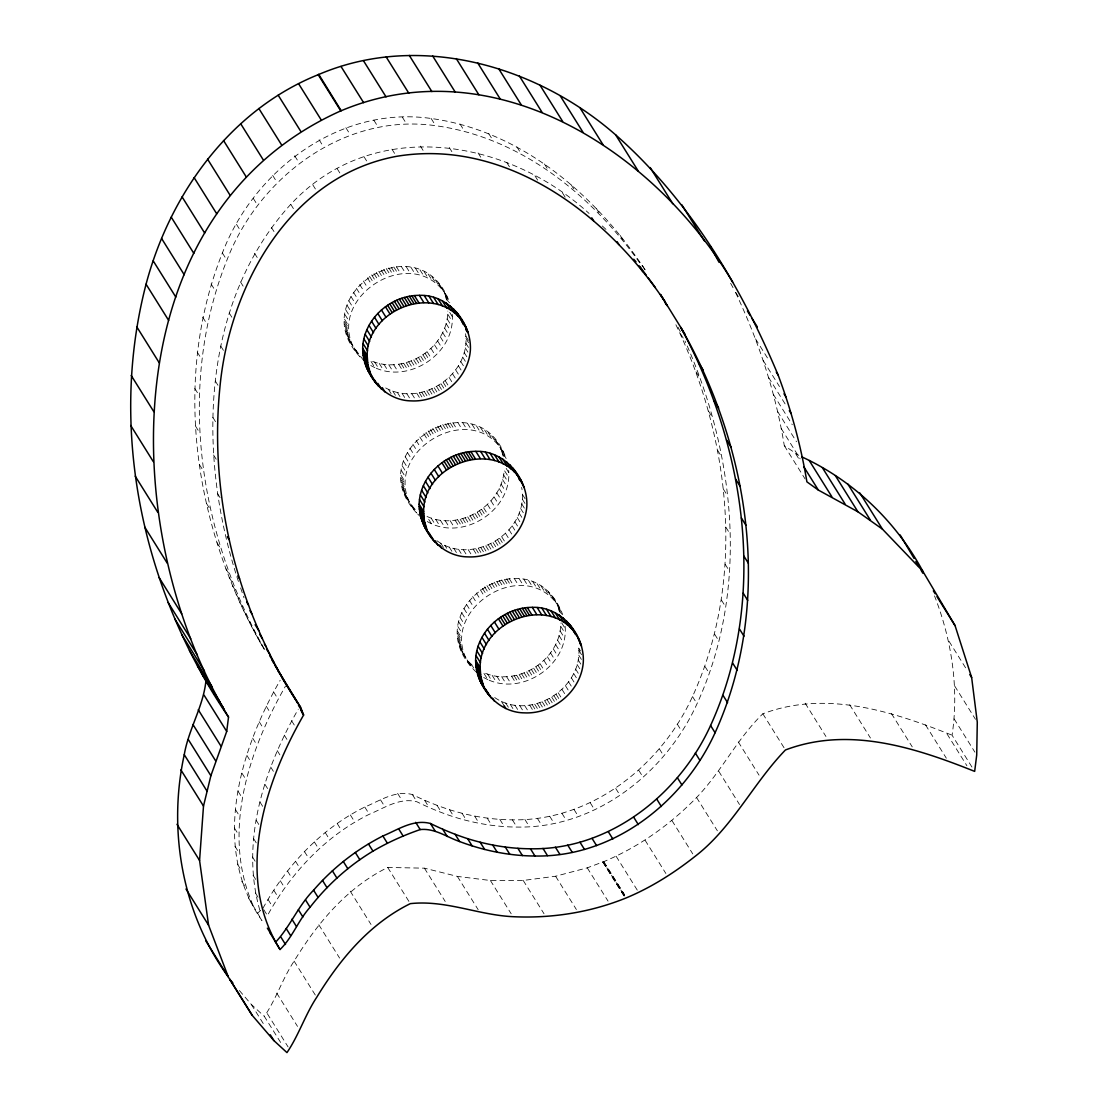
<?xml version="1.0" encoding="UTF-8"?>
<svg xmlns="http://www.w3.org/2000/svg" width="1108" height="1108" viewBox="0 0 1108 1108"><rect width="100%" height="100%" fill="white"/><g stroke="black" fill="none" stroke-linecap="round" stroke-linejoin="round"><path stroke-width="0.75" stroke-dasharray="5 3.75" d="M262.915 908.325C286.321 865.791 320.946 828.729 364.781 807.04C379.989 800.752 395.182 790.018 412.356 794.533C424.364 800.475 436.787 805.585 449.543 809.713C469.861 816.07 491.066 819.698 512.367 819.837C590.841 821.333 660.853 766.113 692.5 696.544C746.543 578.334 730.601 437.66 675.063 323.024M263.829 909.765L267.443 915.554C290.836 873.021 325.461 835.972 369.31 814.269C384.504 807.981 399.711 797.248 416.871 801.763C428.893 807.718 441.303 812.829 454.058 816.956C474.39 823.299 495.581 826.928 516.896 827.067C595.356 828.562 665.382 773.342 697.015 703.788C749.659 589.276 735.504 453.74 685.063 341.07M971.951 767.055L952.077 735.213C959.154 688.193 951.703 639.981 934.529 595.896M452.216 314.381C455.554 353.036 409.752 383.936 374.878 367.634L370.363 360.405C403.963 375.972 447.867 348.189 447.84 311.071M385.709 387.952C421.359 407.744 471.163 374.379 465.595 333.73M427.245 521.522C462.105 542.2 512.284 510.774 508.683 470.374M436.954 540.746C471.288 566.036 526.148 534.264 522.242 492.077M565.149 626.366C568.473 665.022 522.699 695.907 487.825 679.62L483.31 672.376C516.91 687.943 560.8 660.16 560.773 623.056M494.708 697.555C529.984 721.973 584.484 688.137 578.528 645.715M248.386 897.771L261.959 920.554C210.769 847.772 239.453 750.905 280.185 680.27M252.901 905.001C221.434 832.939 248.414 750.628 285.532 686.06M259.826 910.222C240.104 841.748 264.064 768.952 298.26 709.217M264.3 649.454C195.119 531.577 171.02 381.9 222.389 252.956C254.3 169.884 339.768 105.385 431.151 118.487C522.367 130.979 597.184 196.379 645.978 271.252M259.937 641.961L264.452 649.205C198.831 532.602 176.504 386.387 226.905 260.2C258.815 177.128 344.283 112.628 435.666 125.716C521.591 137.406 593.486 196.573 641.851 265.878M238.414 581.437C197.653 458.2 199.135 305.129 290.753 204.343C372.814 116.049 506.73 137.96 589.054 213.456M350.183 342.178L360.114 356.928C301.93 295.559 418.395 222.043 448.837 300.503L444.322 293.274M357.219 353.341C320.711 300.448 410.431 241.17 445.596 294.202M406.65 498.171L416.58 512.921C357.704 449.876 477.853 377.454 506.245 458.698L499.846 447.05M413.686 509.334C375.751 454.128 473.088 394.891 504.362 454.28M476.301 672.14C411.013 609.871 531.175 530.995 562.712 614.705M470.166 665.326C433.657 612.433 523.364 553.169 558.515 606.187M431.344 523.627L426.829 516.383C459.46 531.411 501.758 505.927 504.223 470.221L508.738 477.451M280.629 1042.462L264.355 1016.41C275.975 999.471 282.582 978.558 294.105 961.121C317.442 922.978 346.915 887.55 387.703 867.453L424.419 868.173L457.382 876.4L490.401 880.5L523.211 880.458L555.593 876.234L587.254 867.841L603.888 861.595C638.845 846.955 670.188 824.643 696.572 797.525C721.447 771.68 737 738.828 762.844 713.787C826.139 689.827 892.411 711.364 952.077 735.213M257.444 913.324L260.726 910.319M738.357 296.57L734.742 290.781C758.163 339.865 775.614 391.886 784.284 445.638L798.757 455.36M370.778 365.529L374.878 367.634M483.711 677.514L487.825 679.62M463.13 654.163L468.532 661.67L474.155 666.822M239.37 990.51L251.308 1004.416L264.355 1016.41M602.323 225.963L605.951 229.384M355.599 349.699L363.355 360.169M412.065 505.677L417.107 511.813M417.661 514.001L419.821 516.162M949.044 641.31L967.132 670.257M755.518 338.84L769.077 360.557M763.218 360.529L779.492 386.581M768.536 377.371L785.71 404.877M773.301 394.323L792.275 424.724M954.694 686.004L975.483 719.3M777.511 411.359L796.5 441.76M781.182 428.477L800.17 458.864M795.766 453.892L800.281 461.136M784.284 445.638L805.087 478.933M954.113 718.857L974.901 752.152M947.008 733.898L966.896 765.739M620.203 235.436L624.718 242.666M925.54 724.909L946.329 758.204M680.534 333.827L684.148 339.616M596.312 208.387L600.841 215.631M696.032 371.817L700.561 379.047M570.966 184.51L575.495 191.753M708.497 411.054L713.012 418.284M891.441 713.58L912.244 746.875M544.416 163.956L548.931 171.2M562.49 192.903L566.105 198.706M717.541 450.222L722.07 457.452M516.896 146.907L521.425 154.15M534.984 175.867L538.599 181.657M723.289 489.002L727.804 496.232M849.67 704.73L870.459 738.025M488.683 133.542L493.199 140.771M506.758 162.488L511.287 169.718M725.782 527.103L730.297 534.333M460.014 123.999L464.529 131.243M478.088 152.959L482.617 160.189M725.117 564.207L729.646 571.437M805.156 703.192L825.945 736.488M431.151 118.487L435.666 125.716M449.225 147.433L453.74 154.677M721.377 600.01L725.906 607.239M402.329 117.143L406.858 124.387M420.417 146.104L424.932 153.333M714.646 634.205L719.161 641.435M762.844 713.787L784.533 748.523M373.825 120.163L378.34 127.406M391.9 149.123L396.429 156.353M704.993 666.49L709.508 673.719M738.26 741.875L759.049 775.171M345.876 127.711L350.391 134.941M363.95 156.657L368.479 163.901M439.724 285.088L447.895 298.301M438.366 283.205L442.881 290.448M441.067 286.972L449.779 302.719M435.292 279.798L439.807 287.027M445.956 297.789L448.671 302.124M431.885 276.737L436.4 283.98M692.5 696.544L697.015 703.788M428.173 274.064L432.688 281.293M465.776 336.098L468.49 340.433M424.184 271.751L428.699 278.994M449.696 312.401L452.396 316.736M465.956 338.452L469.584 344.242M447.757 314.229L452.272 321.459M465.831 343.175L470.36 350.419M419.96 269.853L424.475 277.083M415.528 268.344L420.043 275.587M447.147 318.924L451.676 326.168M465.235 347.87L469.75 355.114M410.916 267.263L415.431 274.507M446.095 323.564L450.61 330.807M464.169 352.51L468.684 359.754M406.151 266.613L410.666 273.856M444.585 328.12L449.114 335.35M462.673 357.067L467.188 364.297M718.718 771.223L739.507 804.519M401.276 266.405L405.791 273.634M442.66 332.552L447.175 339.782M460.734 361.499L465.249 368.729M319.104 139.76L323.619 147.004M337.178 168.707L341.693 175.95M396.318 266.64L400.833 273.884M440.319 336.832L444.834 344.062M458.393 365.779L462.909 373.008M393.811 267L398.326 274.23M677.251 724.078L681.766 731.322M437.577 340.918L442.092 348.161M455.651 369.878L460.18 377.108M391.304 267.347L395.819 274.59M388.783 267.942L393.298 275.186M496.19 441.081L503.212 452.244M494.833 439.197L499.348 446.427M500.788 449.252L505.303 456.496M491.758 435.776L496.273 443.02M434.461 344.81L438.976 352.039M452.535 373.756L457.05 380.986M502.423 453.781L504.237 456.676M386.263 268.538L390.792 275.781M488.351 432.729L492.866 439.973M484.639 430.043L489.154 437.286M383.756 269.382L388.271 276.612M506.162 468.379L508.863 472.728M522.422 494.445L525.137 498.78M430.97 348.438L435.499 355.682M449.059 377.385L453.574 384.628M480.65 427.743L485.179 434.987M381.235 270.214L385.764 277.457M476.426 425.832L480.941 433.076M522.297 499.168L525.012 503.503M378.784 271.28L383.299 278.524M427.148 351.804L431.663 359.034M445.222 380.75L449.737 387.994M471.994 424.336L476.509 431.58M503.614 474.916L508.143 482.146M521.702 503.863L525.317 509.652M376.318 272.36L380.847 279.604M425.056 353.327L429.585 360.571M443.145 382.274L447.66 389.517M374.005 273.621L378.521 280.864M467.382 423.256L471.897 430.486M502.561 479.556L507.076 486.786M520.635 508.503L525.164 515.746M422.979 354.851L427.494 362.094M441.053 383.811L445.582 391.041M371.692 274.895L376.208 282.138M462.618 422.605L467.133 429.835M501.051 484.099L505.58 491.343M519.14 513.059L523.655 520.289M696.572 797.525L717.361 830.806M420.735 356.208L425.264 363.452M438.823 385.169L443.339 392.398M294.659 155.771L299.174 163.001M312.733 184.717L317.248 191.961M369.532 276.335L374.047 283.579M418.492 357.565L423.021 364.809M436.58 386.526L441.095 393.756M367.357 277.789L371.886 285.019M457.743 422.383L462.258 429.627M499.126 488.531L503.641 495.775M517.201 517.478L521.716 524.721M416.109 358.743L420.625 365.986M434.184 387.689L438.699 394.933M659.315 748.786L663.831 756.03M413.713 359.92L418.228 367.15M431.788 388.866L436.317 396.11M496.786 492.811L501.301 500.054M514.86 521.757L519.375 529.001M452.784 422.633L457.299 429.876M363.369 280.989L367.884 288.232M450.277 422.993L454.792 430.223M411.22 360.876L415.735 368.119M429.295 389.822L433.81 397.066M494.043 496.91L498.558 504.154M512.118 525.857L514.832 530.206M447.771 423.339L452.286 430.583M408.714 361.845L413.229 369.075M426.788 390.792L431.317 398.021M359.698 284.493L364.227 291.736M445.25 423.935L449.765 431.164M406.193 362.551L410.722 369.795M424.281 391.498L428.796 398.741M552.643 597.074L560.828 610.286M551.299 595.204L555.814 602.433M557.255 605.259L561.77 612.489M554 598.957L561.811 613.25M548.225 591.783L552.74 599.026M490.927 500.788L495.442 508.032M509.001 529.749L513.516 536.978M558.889 609.774L561.59 614.123M442.729 424.53L447.258 431.76M544.817 588.736L549.333 595.966M403.672 363.272L408.201 370.501M421.76 392.218L425.375 398.007M356.402 288.26L360.917 295.504M541.106 586.049L545.621 593.292M440.222 425.361L444.737 432.605M401.165 363.743L405.68 370.972M419.239 392.689L423.768 399.933M578.708 648.083L580.523 650.978M537.117 583.75L541.632 590.98M561.714 622.931L565.329 628.721M578.888 650.438L582.503 656.227M487.437 504.431L491.966 511.661M505.525 533.377L510.04 540.621M437.715 426.206L442.231 433.436M398.645 364.213L403.174 371.457M416.733 393.16L421.248 400.404M353.466 292.249L357.995 299.492M560.676 626.214L565.205 633.444M578.764 655.16L583.279 662.404M532.893 581.839L537.408 589.082M435.25 427.272L439.765 434.516M483.614 507.796L488.129 515.026M501.689 536.743L506.204 543.973M528.461 580.343L532.976 587.572M560.08 630.909L564.595 638.139M578.154 659.856L581.769 665.645M350.931 296.445L355.446 303.689M393.659 364.684L398.174 371.928M411.733 393.631L416.262 400.874M432.785 428.353L437.314 435.582M481.523 509.32L486.052 516.55M499.611 538.266L504.126 545.51M272.679 175.396L277.194 182.64M290.753 204.343L295.282 211.586M430.472 429.613L434.987 436.857M523.849 579.262L528.364 586.492M559.014 635.549L563.543 642.779M577.102 664.495L581.617 671.739M348.785 300.808L353.313 308.038M388.742 364.698L393.257 371.942M406.816 393.645L411.331 400.888M479.445 510.843L483.961 518.087M497.52 539.79L502.049 547.033M671.96 820.585L692.749 853.88M428.159 430.887L432.674 438.117M519.084 578.611L523.613 585.841M557.518 640.092L562.033 647.335M575.592 669.052L580.121 676.282M638.79 770.351L643.305 777.581M477.202 512.201L481.731 519.444M495.29 541.147L498.905 546.937M347.067 305.296L351.596 312.539M383.922 364.269L388.437 371.512M401.996 393.215L406.511 400.459M425.998 432.328L430.513 439.557M474.958 513.558L479.487 520.802M493.046 542.505L497.561 549.748M514.209 578.39L518.738 585.633M555.579 644.524L560.108 651.767M573.667 673.47L578.182 680.714M423.824 433.768L428.353 441.012M345.779 309.894L350.308 317.137M379.227 363.396L383.742 370.64M397.301 392.343L401.83 399.586M472.576 514.735L477.091 521.965M490.65 543.682L495.165 550.925M344.948 314.575L349.477 321.805M374.698 362.108L379.213 369.338M392.772 391.055L397.301 398.298M553.238 648.803L557.767 656.047M571.326 677.75L575.841 684.993M470.18 515.913L474.695 523.142M488.254 544.859L492.783 552.089M509.251 578.639L513.766 585.869M419.835 436.981L424.35 444.225M344.588 319.284L349.103 326.528M388.437 389.351L392.966 396.581M506.744 578.985L511.273 586.229M467.687 516.868L472.202 524.098M485.761 545.815L489.376 551.604M344.643 321.652L349.159 328.882M550.51 652.903L555.025 660.133M568.584 681.849L573.099 689.093M344.699 324.021L349.214 331.25M504.237 579.346L508.766 586.589M465.18 517.824L469.695 525.067M483.254 546.77L487.783 554.014M345.003 326.361L349.532 333.605M416.165 440.485L420.694 447.729M345.308 328.716L349.837 335.959M501.716 579.941L506.245 587.171M345.876 331.043L350.391 338.286M462.659 518.544L467.188 525.774M480.747 547.49L484.362 553.28M346.444 333.369L350.959 340.613M347.261 335.655L351.79 342.884M547.394 656.781L551.909 664.024M565.468 685.727L569.983 692.971M348.092 337.926L352.607 345.156M349.131 340.045L353.66 347.289M354.144 347.898L358.66 355.142M499.209 580.537L503.724 587.766M460.139 519.25L464.668 526.494M478.227 548.211L482.742 555.44M412.869 444.253L417.384 451.482M496.689 581.368L501.218 588.611M457.632 519.735L462.147 526.965M475.706 548.682L480.235 555.911M543.903 660.423L548.418 667.653M561.978 689.37L566.507 696.613M494.182 582.199L498.697 589.442M455.111 520.206L459.64 527.436M473.199 549.153L477.714 556.382M409.932 448.241L414.461 455.485M253.261 198.346L257.776 205.576M271.335 227.292L275.85 234.536M491.717 583.279L496.245 590.522M540.081 663.775L544.596 671.019M558.155 692.735L562.67 699.965M450.125 520.677L454.64 527.907M468.199 549.623L472.728 556.867M407.398 452.438L411.913 459.668M489.265 584.345L493.78 591.589M615.743 788.467L620.258 795.696M537.989 665.312L542.518 672.542M556.077 694.259L560.593 701.489M486.938 585.62L491.467 592.849M645.078 840.21L665.88 873.506M445.208 520.691L449.723 527.92M463.283 549.637L467.798 556.881M405.251 456.787L409.78 464.03M535.912 666.836L540.427 674.066M553.986 695.782L558.515 703.026M484.625 586.88L489.154 594.123M533.668 668.193L538.183 675.423M551.742 697.14L556.271 704.383M403.534 461.288L408.063 468.532M440.388 520.261L444.904 527.491M458.463 549.208L462.978 556.438M482.465 588.334L486.98 595.564M531.424 669.551L535.953 676.78M549.513 698.497L554.028 705.741M480.304 589.775L484.819 597.004M435.693 519.389L440.208 526.619M453.768 548.335L458.296 555.579M402.246 465.886L406.774 473.13M529.042 670.728L533.557 677.957M547.117 699.674L551.632 706.904M401.415 470.554L405.944 477.797M431.164 518.087L435.679 525.331M449.239 547.047L452.853 552.837M526.646 671.891L531.161 679.135M544.721 700.838L549.249 708.081M476.301 592.988L480.83 600.217M401.054 475.277L405.57 482.506M444.904 545.344L446.718 548.238M524.153 672.861L528.668 680.09M542.227 701.807L546.743 709.037M401.11 477.645L405.625 484.875M440.804 543.239L444.419 549.028M401.165 479.999L405.68 487.243M521.646 673.816L526.161 681.046M539.721 702.763L544.25 710.006M401.47 482.354L405.999 489.598M472.645 596.492L477.16 603.721M401.775 484.708L406.304 491.952M402.343 487.035L406.858 494.279M519.126 674.523L523.655 681.766M537.214 703.483L541.729 710.713M402.91 489.362L407.425 496.606M403.728 491.633L408.256 498.877M236.461 224.301L240.99 231.53M254.549 253.247L259.064 260.491M404.559 493.905L409.074 501.148M405.597 496.038L410.126 503.281M410.611 503.891L415.126 511.134M516.619 675.243L521.134 682.486M534.693 704.189L539.208 711.433M469.349 600.245L473.864 607.489M514.098 675.714L518.613 682.957M532.172 704.66L536.701 711.904M511.591 676.185L516.106 683.428M529.666 705.145L534.181 712.375M466.413 604.248L470.942 611.477M590.259 802.815L594.788 810.059M463.878 608.431L468.393 615.674M506.591 676.656L511.12 683.899M524.68 705.616L529.195 712.846M616.09 856.221L637.793 890.97M461.731 612.793L466.26 620.023M501.675 676.683L506.19 683.913M519.749 705.63L524.278 712.86M460.014 617.281L464.529 624.524M496.855 676.24L501.37 683.484M514.929 705.187L519.458 712.43M458.726 621.879L463.255 629.122M492.16 675.368L496.689 682.611M510.248 704.328L514.763 711.558M573.999 809.449L578.514 816.693M457.895 626.56L462.424 633.79M487.631 674.079L492.16 681.323M505.719 703.026L509.334 708.815M603.791 861.636L624.69 894.89M603.5 861.747L624.483 894.973M603.306 861.83L624.995 896.58L603.112 861.913M602.918 861.996L624.704 896.691M222.389 252.956L226.905 260.2M240.464 281.903L244.993 289.146M602.807 862.038L624.51 896.788M457.535 631.269L462.05 638.513M501.384 701.322L504.098 705.671M457.59 633.638L462.105 640.867M457.646 635.992L462.161 643.236M457.95 638.346L462.479 645.59M458.255 640.701L462.784 647.945M458.823 643.028L463.338 650.271M459.391 645.355L463.906 652.598M471.786 664.911L473.587 667.805M460.208 647.626L464.723 654.87M468.532 661.67L473.061 668.913M461.039 649.897L465.554 657.141M467.091 659.883L471.606 667.113M462.078 652.03L466.606 659.274M561.894 813.258L566.41 820.488M587.254 867.841L608.057 901.136M549.665 816.18L554.18 823.41M211.102 284.008L215.617 291.252M229.176 312.955L233.705 320.198M537.311 818.244L541.84 825.474M524.873 819.449L529.402 826.693M555.593 876.234L576.382 909.53M202.681 317.151L207.21 324.381M220.769 346.098L225.284 353.341M512.367 819.837L516.896 827.067M499.819 819.394L504.334 826.623M197.224 352.067L201.739 359.311M215.298 381.027L218.913 386.817M487.243 818.147L491.758 825.377M523.211 880.458L544.014 913.754M474.653 816.111L479.168 823.341M462.078 813.286L466.593 820.529M194.786 388.479L199.315 395.708M212.874 417.425L217.39 424.655M449.543 809.713L454.058 816.956M490.401 880.5L511.19 913.795M437.064 805.378L441.58 812.621M195.479 426.04L199.994 433.283M213.553 454.986L218.068 462.23M424.655 800.322L429.17 807.552M412.356 794.533L416.871 801.763M457.382 876.4L478.171 909.696M199.343 464.474L203.872 471.703M217.431 493.42L221.046 499.209M397.606 793.383L402.121 800.613M206.49 503.447L211.019 510.691M424.419 868.173L445.208 901.455M380.501 799.81L385.03 807.04M217.002 542.685L221.517 549.914M225.893 568.819L230.422 576.063M229.176 577.434L233.705 584.678M232.597 585.938L237.112 593.168M236.143 594.317L240.658 601.547M239.799 602.572L244.328 609.802M243.594 610.702L248.109 617.932M247.513 618.707L252.028 625.951M364.781 807.04L369.31 814.269M251.53 626.588L256.059 633.831M255.671 634.344L260.2 641.587M387.703 867.453L409.406 902.189M273.538 691.835L278.053 699.079M291.612 720.782L296.141 728.025M350.377 814.976L354.892 822.205M266.183 706.184L270.712 713.427M284.271 735.13L288.786 742.374M337.206 823.493L341.721 830.737M259.161 721.682L263.676 728.912M277.235 750.628L281.764 757.858M325.198 832.496L329.713 839.725M350.225 891.178L371.014 924.474M252.652 738.122L257.167 745.365M270.726 767.068L275.241 774.312M314.284 841.858L318.813 849.102M246.835 755.324L251.35 762.567M264.909 784.284L269.424 791.514M304.423 851.484L308.938 858.714M241.904 773.107L246.433 780.351M259.992 802.067L264.507 809.297M295.504 861.248L300.019 868.478M238.068 791.278L242.583 798.522M256.142 820.225L260.671 827.468M287.484 871.04L292 878.284M318.813 924.778L339.602 958.074M280.282 880.763L284.798 887.993M235.492 809.643L240.021 816.887M253.58 838.59L258.095 845.833M273.828 890.292L278.357 897.522M234.384 828.008L238.912 835.252M252.472 856.969L256.987 864.198M234.938 846.207L239.453 853.437M253.012 875.154L256.627 880.943M268.067 899.516L272.596 906.746M237.32 864.018L241.835 871.248M255.394 892.965L259.009 898.754M294.105 961.121L315.808 995.857M241.738 881.262L246.267 888.505M276.723 993.1L297.512 1026.396M267.291 1013.626L288.08 1046.921M251.308 1004.416L263.967 1024.678M642.363 265.463L645.881 271.183M730.629 283.302L733.925 289.285M678.027 327.179L680.367 331.804M240.644 587.974L243.982 597.766M558.197 607.461L559.582 612.087M501.73 451.468L503.115 456.081M445.264 295.476L446.649 300.102M521.633 487.381L522.062 489.722"/><path stroke-width="1.5" d="M205.936 680.88C203.318 706.516 188.582 729.161 184.26 754.673C167.654 830.529 182.28 913.629 228.276 976.827L208.581 925.194L199.565 860.459L203.498 806.07L210.88 775.711L226.711 731.432L228.525 717.07C143.431 592.365 107.698 431.524 146.062 284.216C169.801 194.454 229.827 110.398 317.802 74.859L318.993 74.374C419.046 31.772 536.411 65.4 615.66 134.885C689.01 199.454 740.656 285.629 778.121 375.03C791.098 409.6 800.849 445.388 806.887 481.828L818.355 490.082L857.924 511.799L882.453 529.153L922.756 571.16L955.054 625.605L971.647 677.5L977.284 722.194L976.716 755.047L974.666 771.39C915.014 747.554 848.728 726.003 785.433 749.977C752.789 783.73 732.471 827.745 694.564 856.775C673.678 873.201 651.061 887.522 626.491 897.785L625.411 898.228C589.83 912.549 551.258 918.532 513.004 916.69C478.157 915.042 445.596 899.765 410.306 903.643C369.518 923.74 340.031 959.168 316.708 997.311C305.185 1014.748 298.578 1035.648 286.958 1052.6L273.911 1040.606L252.195 1015.316L229.605 979.14L232.86 982.921M228.525 717.07C115.647 529.43 112.864 213.235 340.391 111.049L341.583 110.565C494.403 46.744 655.714 151.588 732.651 282.111M275.518 942.271C290.116 926.704 298.301 905.638 313.578 890.195C332.871 867.841 356.541 849.365 382.869 835.986C398.063 829.698 413.27 818.964 430.43 823.479C442.452 829.421 454.862 834.546 467.618 838.659C487.949 845.016 509.14 848.645 530.455 848.783C608.915 850.279 678.941 795.059 710.574 725.505C768.467 598.486 746.072 446.967 680.644 327.276C750.199 447.826 773.896 603.168 715.089 732.734C683.456 802.303 613.444 857.523 534.97 856.013C509.237 855.875 483.711 850.584 459.654 841.568C446.524 836.997 434.793 828.064 420.209 829.573C403.811 835.238 387.925 842.343 372.967 851.152C348.743 865.736 327.414 884.918 310.074 907.23C298.371 920.125 292.484 937.534 280.033 949.514L269.756 932.368M362.662 348.231C363.466 319.146 390.764 295.171 419.35 295.351C448.214 294.188 471.939 322.636 470.36 350.419C468.116 379.393 439.959 402.343 411.331 400.888C384.088 400.667 363.036 374.116 362.662 348.231L367.177 355.474L367.911 364.906L370.681 374.116M367.177 355.474C366.817 308.661 437.009 282 463.67 323.148M419.129 504.223C419.932 475.138 447.23 451.164 475.817 451.344C504.694 450.167 528.308 478.698 526.826 506.398C524.583 535.386 496.426 558.321 467.798 556.881C440.555 556.659 419.503 530.109 419.129 504.223L423.644 511.467L424.378 520.899L427.148 530.095M423.644 511.467C422.951 462.507 499.154 436.995 522.45 483.24M475.609 660.216C476.412 631.131 503.711 607.17 532.297 607.35C561.147 606.187 584.858 634.621 583.279 662.404C581.035 691.364 552.892 714.314 524.278 712.86C497.021 712.638 475.983 686.101 475.609 660.216L480.124 667.459L480.858 676.891L483.628 686.087M480.124 667.459C479.764 620.646 549.942 593.999 576.603 635.147M274.465 664.565L300.6 707.306L303.62 715.006C263.995 783.813 234.536 876.553 280.033 949.514M801.749 456.842C853.215 480.526 895.943 521.342 922.756 571.16M685.159 334.505L660.437 294.423L664.966 301.653C606.879 214.73 506.453 138.001 396.429 156.353C288.966 176.407 228.968 287.18 219.827 388.257C208.803 499.639 238.511 614.303 300.6 707.306M633.734 259.23L636.006 261.807M430.139 534.638L428.685 532.837L433.214 540.081M486.62 690.63L485.166 688.83L489.694 696.073M640.299 267.111L646.338 275.31M648.36 278.039L655.41 287.595M366.166 366.873L376.748 384.088M422.633 522.865L427.245 531.051M479.113 678.858L483.725 687.043M933.351 590.855L935.166 593.75M936.966 596.644L955.054 625.605M681.766 204.717L704.369 240.907M747.401 311.043L750.116 315.378M751.916 318.273L757.346 326.957M859.85 492.963L882.453 529.153M969.832 674.592L971.647 677.5M650.202 167.571L672.805 203.747M847.828 484.03L870.417 520.206M776.306 372.136L778.121 375.03M784.007 393.825L785.821 396.719M835.335 475.609L857.924 511.799M789.325 410.666L791.126 413.561M615.66 134.885L638.263 171.075M822.441 467.77L845.044 503.96M809.228 460.512L831.831 496.703M580.301 108.335L602.904 144.525M803.896 466.925L818.355 490.082M560.316 95.98L582.919 132.157M540.025 85.233L562.629 121.409M639.178 265.837L642.792 271.626M519.444 76.106L542.047 112.296M698.622 362.773L703.137 370.017M617.114 241.683L618.915 244.577M714.12 400.764L718.635 408.007M498.628 68.613L521.231 104.803M591.769 217.805L593.569 220.7M726.571 440.001L731.086 447.244M477.59 62.768L500.193 98.958M735.629 479.168L740.144 486.398M456.247 58.572L478.85 94.762M741.363 517.948L745.878 525.192M432.632 55.926L455.236 92.116M743.856 556.05L748.385 563.279M409.281 55.4L431.885 91.59M743.205 593.154L747.72 600.384M386.193 56.979L408.797 93.169M739.465 628.956L743.98 636.186M363.438 60.677L386.041 96.867M732.72 663.152L737.249 670.395M341.015 66.48L363.618 102.656M723.067 695.436L727.582 702.666M457.798 314.035L465.983 327.248M456.441 312.151L460.97 319.395M462.396 322.22L466.925 329.45M466.053 328.771L467.867 331.666M453.366 308.744L457.895 315.988M465.845 329.63L467.645 332.525M449.959 305.697L454.488 312.927M710.574 725.505L715.089 732.734M446.247 303.01L450.776 310.24M442.258 300.711L446.787 307.941M438.034 298.8L442.563 306.03M433.602 297.304L438.131 304.534M298.564 83.668L321.154 119.844M428.99 296.21L433.505 303.454M424.226 295.559L428.754 302.803M419.35 295.351L423.879 302.595M414.392 295.601L418.921 302.83M411.885 295.947L416.414 303.19M695.325 753.038L699.841 760.268M409.378 296.307L413.907 303.537M406.858 296.889L411.387 304.132M514.264 470.027L521.286 481.191M512.907 468.144L517.436 475.387M518.863 478.213L523.391 485.442M522.519 484.764L524.333 487.659M509.832 464.737L514.361 471.966M278.177 95.177L300.78 131.367M404.351 297.484L408.866 304.728M506.425 461.676L510.954 468.919M502.713 458.989L507.242 466.233M401.83 298.329L406.359 305.559M498.739 456.69L503.254 463.933M399.323 299.16L403.838 306.404M494.5 454.792L499.029 462.022M396.858 300.24L401.387 307.47M490.068 453.283L494.597 460.526M394.406 301.307L398.922 308.55M392.08 302.581L396.609 309.811M485.456 452.202L489.971 459.446M389.767 303.841L394.282 311.085M480.692 451.552L485.221 458.781M387.606 305.282L392.121 312.525M385.446 306.736L389.961 313.966M475.817 451.344L480.346 458.574M677.39 777.733L681.919 784.976M258.856 108.515L281.46 144.705M470.858 451.579L475.387 458.823M381.443 309.949L385.958 317.179M468.352 451.939L472.881 459.169M465.845 452.286L470.374 459.529M377.786 313.453L382.302 320.683M463.324 452.881L467.853 460.125M570.731 626.02L578.902 639.233M569.374 624.15L573.889 631.38M578.044 638.554L579.844 641.449M578.985 640.756L580.786 643.651M566.299 620.729L570.814 627.973M579.678 643.069L581.478 645.964M460.817 453.477L465.332 460.72M562.892 617.682L567.407 624.912M374.476 317.207L379.005 324.45M559.18 614.995L563.695 622.239M458.296 454.308L462.825 461.551M555.191 612.696L559.72 619.94M455.79 455.153L460.305 462.382M371.554 321.209L376.069 328.439M550.967 610.785L555.496 618.029M453.324 456.219L457.853 463.463M546.535 609.289L551.064 616.533M369.006 325.392L373.521 332.635M450.873 457.299L455.388 464.529M240.63 123.639L263.233 159.829M448.546 458.56L453.075 465.803M541.923 608.209L546.452 615.452M366.873 329.755L371.388 336.998M446.233 459.834L450.748 467.064M537.172 607.558L541.687 614.788M656.864 799.297L661.393 806.541M365.155 334.256L369.67 341.486M444.073 461.274L448.588 468.518M532.297 607.35L536.812 614.58M441.912 462.715L446.427 469.958M363.867 338.854L368.382 346.084M363.036 343.522L367.551 350.765M527.325 607.586L531.854 614.829M437.909 465.928L442.424 473.171M524.832 607.946L529.347 615.175M362.718 350.599L367.247 357.842M362.773 352.967L367.302 360.197M522.325 608.292L526.84 615.536M363.092 355.322L367.607 362.551M434.253 469.432L438.768 476.675M382.288 387.648L385.002 391.983M363.396 357.676L367.911 364.906M519.804 608.888L524.319 616.131M363.95 360.003L368.479 367.233M377.814 383.326L381.443 389.116M364.518 362.33L369.033 369.56M365.349 364.601L369.864 371.831M374.573 380.099L378.188 385.889M367.219 369.006L371.734 376.235M517.284 609.483L521.799 616.713M368.271 371.125L375.293 382.302M223.539 140.536L246.128 176.726M430.943 473.199L435.472 480.443M514.777 610.314L519.292 617.558M512.256 611.159L516.785 618.389M428.02 477.188L432.536 484.431M509.805 612.225L514.32 619.469M425.472 481.384L429.987 488.628M507.339 613.306L511.854 620.535M633.818 817.413L638.346 824.643M505.026 614.566L509.541 621.81M423.339 485.747L427.854 492.977M502.713 615.84L507.229 623.07M421.622 490.235L426.137 497.478M500.539 617.281L505.068 624.51M498.378 618.721L502.907 625.965M420.334 494.833L424.849 502.076M207.584 159.178L230.173 195.368M419.503 499.514L424.018 506.744M494.39 621.934L498.905 629.178M419.184 506.591L423.713 513.821M419.239 508.946L423.768 516.189M419.558 511.3L424.073 518.544M490.719 625.438L495.248 632.668M419.863 513.655L424.378 520.899M439.654 545.081L441.469 547.975M420.417 515.982L424.946 523.225M435.195 540.759L437.909 545.108M420.985 518.309L425.5 525.552M421.816 520.594L426.331 527.824M431.04 536.078L434.655 541.867M423.685 524.984L428.2 532.228M424.738 527.117L431.76 538.28M487.423 629.206L491.938 636.435M484.501 633.194L489.016 640.424M608.347 831.776L612.862 839.005M481.952 637.377L486.467 644.621M194.122 177.612L216.725 213.802M479.819 641.74L484.334 648.983M478.088 646.241L482.617 653.471M476.814 650.839L481.329 658.069M592.074 838.396L596.589 845.639M475.983 655.507L480.498 662.736M504.098 705.671L505.899 708.566M475.664 662.584L480.193 669.814M475.72 664.952L480.249 672.182M182.072 196.864L204.675 233.04M476.038 667.293L480.553 674.537M476.343 669.648L480.858 676.891M476.897 671.974L481.426 679.218M477.465 674.301L481.98 681.545M492.575 698.206L494.376 701.101M478.282 676.586L482.811 683.816M487.52 692.071L491.135 697.86M480.166 680.977L484.681 688.22M481.204 683.11L488.24 694.273M579.969 842.205L584.498 849.434M567.739 845.127L572.254 852.357M171.241 217.168L193.831 253.358M555.399 847.191L559.914 854.42M542.962 848.396L547.477 855.639M161.616 238.525L184.205 274.715M530.455 848.783L534.97 856.013M153.209 260.879L175.812 297.069M517.893 848.34L522.422 855.584M505.317 847.094L509.832 854.337M146.062 284.216L168.651 320.406M492.728 845.058L497.257 852.301M480.152 842.246L484.681 849.476M467.618 838.659L472.146 845.903M455.139 834.338L459.654 841.568M136.713 326.735L159.317 362.925M442.729 829.269L447.258 836.498M430.43 823.479L434.945 830.723M415.68 822.33L420.209 829.573M131.201 375.474L153.804 411.664M227.292 536.743L229.093 539.638M398.589 828.756L403.104 835.986M237.791 575.98L239.591 578.875M246.696 602.115L248.497 605.01M249.979 610.73L251.779 613.624M130.716 425.472L153.306 461.648M255.117 624.704L258.732 630.494M259.688 634.413L262.402 638.748M264.383 643.997L266.197 646.892M266.488 649.108L270.103 654.897M382.869 835.986L387.385 843.23M269.618 655.534L274.133 662.778M275.56 666.185L278.274 670.534M278.011 670.922L282.526 678.151M282.374 678.401L295.933 700.214M298.495 705.367L302.11 711.156M300.628 709.951L303.343 714.286M301.805 712.112L303.62 715.006M368.452 843.922L372.967 851.152M135.218 476.177L157.821 512.367M355.28 852.44L359.795 859.683M144.705 527.062L167.294 563.252M343.272 861.442L347.801 868.686M159.109 577.6L181.698 613.79M168.139 602.558L190.728 638.748M332.372 870.805L336.887 878.048M174.773 618.873L197.376 655.063M181.878 634.87L204.468 671.06M189.44 650.548L212.043 686.738M197.459 665.894L220.063 702.084M200.742 671.697L223.331 707.874M201.698 673.387L224.301 709.577M322.497 880.431L327.012 887.674M204.121 695.242L226.711 731.432M313.578 890.195L318.107 897.438M198.249 709.743L220.838 745.919M305.559 899.987L310.074 907.23M192.958 724.521L215.561 760.711M298.357 909.71L302.886 916.953M188.291 739.521L210.88 775.711M291.916 919.238L296.432 926.468M184.26 754.673L206.85 790.849M286.155 928.462L290.67 935.692M180.895 769.88L203.498 806.07M281.003 937.271L285.518 944.515M267.36 928.158L270.975 933.947M176.961 824.269L199.565 860.459M185.978 889.004L208.581 925.194M270.297 1034.817L273.911 1040.606M205.673 940.637L252.195 1015.316M900.153 534.97L914.128 558.515M915.873 561.451L918.49 565.869M921.108 570.288L922.853 573.224M459.155 315.918L463.338 324.422M572.074 627.904L575.329 634.205M710.062 245.934L719.106 262.374M271.682 659.412L273.759 663.29M517.921 475.997L519.804 480.415M296.085 700.062L297.082 702.638M318.785 74.458L318.592 74.541A10.249 9.155 -32 0 1 318.19 74.707L340.793 110.897A10.249 9.155 -32 0 0 341.195 110.731L318.785 74.458M667.085 305.559L665.271 302.664L667.085 305.559"/></g></svg>
